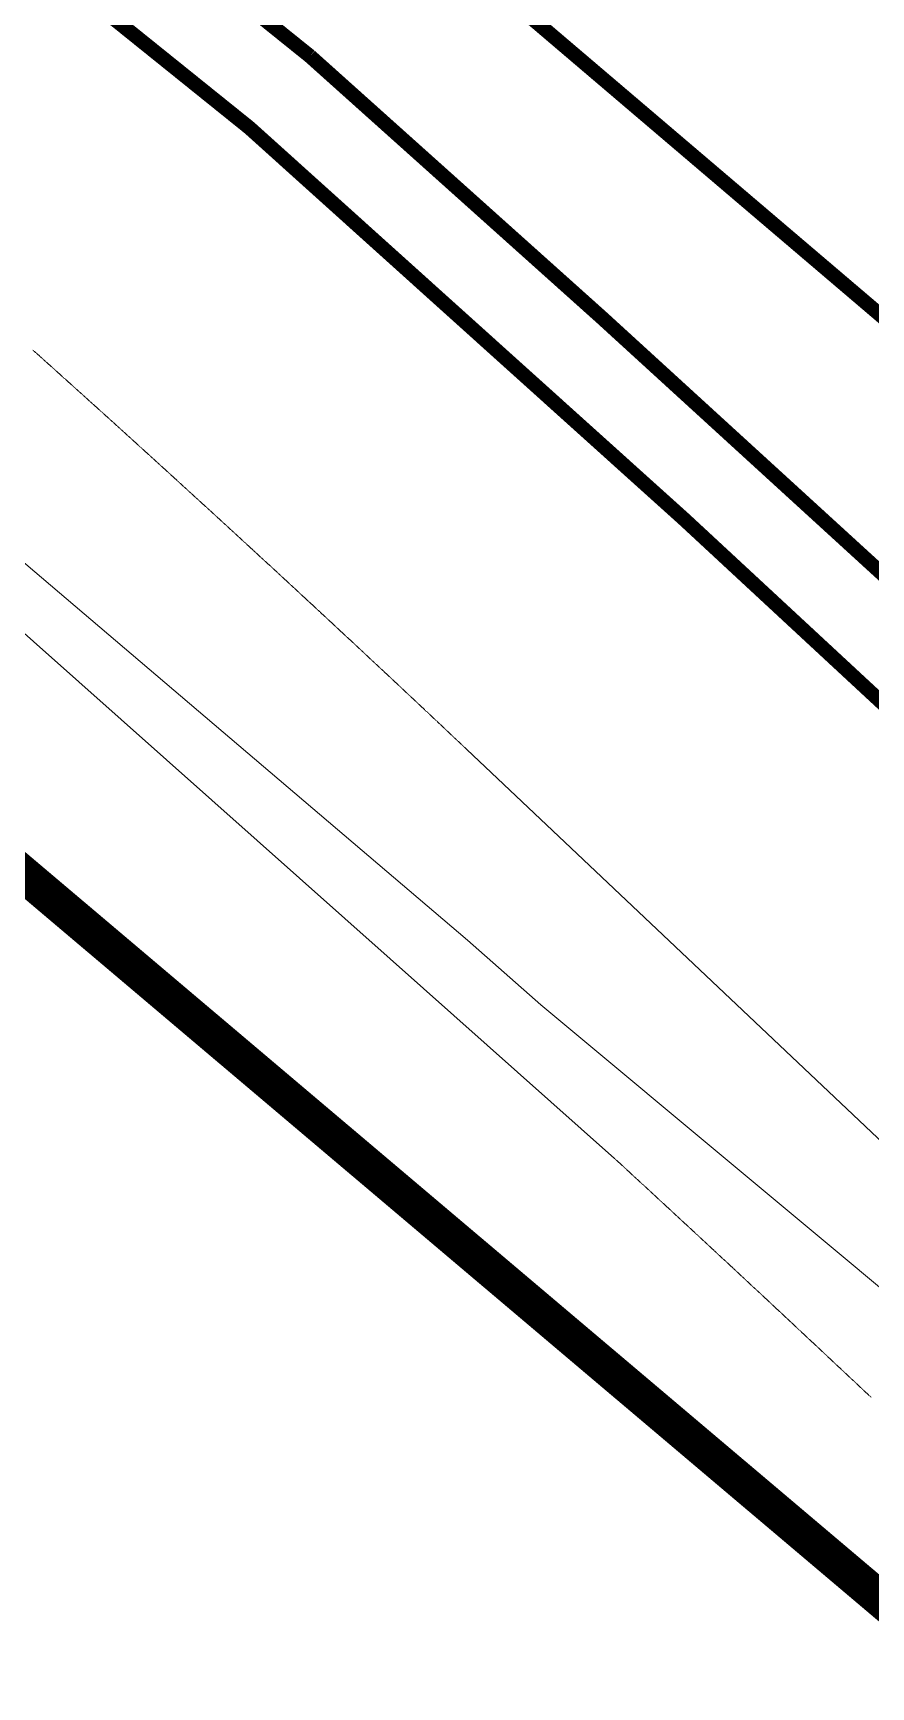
# Model space of a CAD drawing. Extents: x 174934 to 192674, y 648863 to 672607.
# Drawn here: x 182495.8 to 182611.9, y 658917.3 to 659146.6 of the extents above; entities that cross this region are included whole.
import ezdxf

# ---------------------------------------------------------------- set-up
doc = ezdxf.new("R2010")
doc.units = 0
for name, pattern in [('ACAD_ISO03W100', [30, 12, -18]), ('KB', [11, 7, -1.5, 1, -1.5]), ('Over', [13.5, 7, -1.5, 1, -1.5, 1, -1.5]), ('Under', [19.5, 7, -1.5, 7, -1.5, 1, -1.5])]:
    doc.linetypes.add(name, pattern=pattern)
for name, color, linetype, lineweight in [('limerhav', 7, 'ACAD_ISO03W100', 0), ('lishiput', 1, 'KB', 0), ('pbitul', 14, 'Continuous', 0), ('pmisover', 202, 'Over', 0), ('pmisunder', 202, 'Under', 0)]:
    doc.layers.add(name, color=color, linetype=linetype, lineweight=lineweight)

msp = doc.modelspace()

# ---------------------------------------------------------------- linework, layer by layer
at = {"layer": 'limerhav', "color": 7, "linetype": 'ACAD_ISO03W100', "ltscale": 1.5, "const_width": 2.5, "flags": 128}
msp.add_lwpolyline([(183271.82, 658371.38), (183199.41, 658433.06), (183162.14, 658464.44), (183105.55, 658512.19), (183082.02, 658531.94), (183037.53, 658569.77), (182866.83, 658714.94), (182853.56, 658726.13), (182813.48, 658759.94), (182714.45, 658843.56), (182694.61, 658860.69), (182682.09, 658870.9), (182656.36, 658893), (182635.17, 658911), (182620.44, 658923.44), (182582.72, 658955.38), (182545.34, 658987.19), (182519.75, 659008.81), (182518.23, 659009.84), (182461.02, 659058.44), (182442.58, 659074.25), (182410.27, 659101.63), (182390.61, 659118), (182375.91, 659130.25), (182328.89, 659170.31), (182313.98, 659183.13), (182304.72, 659190.88), (182301.05, 659194.31), (182293.5, 659200.44), (182281.09, 659210.94), (182258.05, 659230.66), (182256.88, 659231.54), (182248.69, 659238.56), (182246.97, 659240), (182235.56, 659249.75), (182231, 659253.69), (182209.16, 659272.44), (182196.94, 659283.13), (182185.55, 659292.88), (182174.11, 659302.31), (182163.25, 659312.25), (182140.25, 659331.94), (182117.83, 659351.38), (182095.19, 659370.94), (182072.14, 659390.69), (182049.34, 659410.38), (182034.22, 659423.08), (182026.19, 659430.06), (182003.27, 659449.19), (181980.42, 659468.56), (181963.5, 659483), (181923.98, 659516.38), (181848.23, 659581.06), (181847.59, 659581.38), (181839.03, 659588.75), (181825.3, 659600.05), (181831.11, 659595.44), (181829.84, 659596.63), (181826.77, 659599.25), (181818.67, 659606.06), (181706.66, 659701.13), (181681, 659722.88), (181610.12, 659783.12), (181586.23, 659803.88), (181531.81, 659850.56), (181506.59, 659872.13), (181493.89, 659883), (181475.54, 659898.46), (181455.94, 659915.13), (181417.86, 659947.69), (181398.84, 659963.63), (181379.7, 659980), (181341.72, 660012.38), (181303.7, 660044.75), (181265.53, 660077.25), (181244.69, 660095), (181240.25, 660098.69), (181227.42, 660109.56), (181189.28, 660142.06), (181146.57, 660178.05), (181125.31, 660152.81), (181121.5, 660148.25), (181105.98, 660130.13), (181076.07, 660094.47), (181060.77, 660076), (181050.17, 660063.25), (181036.92, 660047.25), (181024.73, 660032.4), (181010.31, 660015.56), (180997.06, 659999.38), (180987.2, 659987.75), (180984.94, 659985.03), (180976.86, 659973.36), (180952.34, 659989.56), (180904.2, 660013.19), (180874.41, 660025), (180847.47, 660033.94), (180824.58, 660040.31), (180683.66, 660156.63), (180670.58, 660162.31), (180665.72, 660162.69), (180666.86, 660144.75), (180669.13, 660138), (180661.88, 660136.5), (180636.66, 660145.75), (180608.3, 660157.63), (180554.66, 660183.06), (180513.52, 660198.31), (180475.63, 660213.69), (180464.47, 660216.69), (180458.41, 660216.44), (180431.44, 660166.69), (180421.92, 660142.81), (180398.13, 660094.19), (180363.98, 660033.13), (180430.28, 659991), (180489.56, 659954.87), (180519.45, 659932.63), (180549.84, 659908.13), (180578.39, 659883.56), (180575.36, 659869.52), (180788.04, 659715.94), (180873.97, 659640.02), (181255.16, 659280.36), (181137.28, 659267.75), (181375.13, 659045.13), (181494.5, 658926.69), (181529.22, 658890.5), (181617.06, 658794.49), (181668.21, 658842.77), (181668.8, 658843.36), (181683.36, 658831.86), (181693.55, 658824.15), (181719.81, 658801.92), (181734.51, 658787.01), (181754.73, 658764.84), (181775.91, 658744.82), (181773, 658742.35), (181806.03, 658700.34), (181911.23, 658562), (182011.41, 658432.2), (182011.88, 658434.66), (182131.56, 658277.25), (182213.66, 658153.56), (182352.3, 657913.75), (182356.22, 657918.75), (182369.28, 657896.99), (182454.52, 657754.94), (182537.45, 657619.56), (182551.88, 657594.5), (182554.8, 657597.34), (182565.19, 657580.81), (182574.34, 657593.21), (182576.59, 657589.31), (182584.63, 657576.94), (182632.05, 657500), (182639.61, 657487.77), (182671.45, 657437.34), (182674.98, 657459.75), (182681.36, 657474.56), (182694.86, 657492.11), (182849.69, 657693.31), (182895.08, 657759.81), (182974.89, 657889.37), (183271.82, 658371.38)], dxfattribs=at)
at = {"layer": 'lishiput', "color": 164, "linetype": 'KB', "lineweight": 0, "ltscale": 5, "const_width": 5, "flags": 128}
msp.add_lwpolyline([(190795.24, 653194.33), (190798.08, 653216), (190800.97, 653259.44), (190800.73, 653262.13), (190805.67, 653360), (190810.33, 653461.44), (190813.58, 653524.31), (190815.31, 653576.06), (190817.59, 653623.44), (190819.2, 653663.19), (190820.25, 653688.31), (190822.64, 653747.19), (190823.03, 653762.75), (190825.28, 653808.13), (190827.47, 653861.38), (190829.27, 653901), (190831.7, 653946.38), (190831.97, 653957), (190832.16, 653962.38), (190832.88, 653982.19), (190834.03, 654014.75), (190835.69, 654063), (190838.13, 654108.13), (190838.45, 654117.87), (190839.82, 654158.97), (190841.98, 654205.39), (190774.55, 654252.89), (190693.87, 654324.75), (190509.69, 654457.97), (190390.42, 654557.88), (190353.58, 654587.68), (190336.04, 654592.94), (190220, 654684.86), (190160.36, 654723.42), (190098.97, 654749.71), (189965.66, 654816.32), (189825.34, 654875.92), (189701.88, 654926.88), (189561.91, 655002.46), (189559.06, 655003.26), (189557.05, 655003.99), (189555.06, 655004.74), (189553.08, 655005.54), (189551.12, 655006.36), (189549.17, 655007.22), (189547.24, 655008.12), (189545.32, 655009.05), (189543.19, 655010.13), (189540.79, 655011.36), (189538.41, 655012.64), (189536.05, 655013.96), (189533.72, 655015.32), (189531.4, 655016.72), (189529.12, 655018.16), (189526.86, 655019.63), (189524.62, 655021.15), (189522.41, 655022.71), (189520.23, 655024.31), (189518.08, 655025.94), (189515.96, 655027.61), (189513.86, 655029.32), (189509.98, 655032.66), (189487.31, 655057.26), (189412.66, 655146.94), (189339.16, 655217.44), (189236.85, 655339.77), (189140.58, 655463.83), (189127.45, 655467.29), (189008.72, 655599), (188960.05, 655657.44), (188917.63, 655699.19), (188905.55, 655710.81), (188846.69, 655759.38), (188782.89, 655802.38), (188716.28, 655838), (188644.23, 655867.25), (188569.7, 655889.44), (188491.75, 655904.63), (188413.59, 655910.94), (188403.08, 655911.25), (188403.67, 655911.75), (188363.36, 655918.66), (188236.19, 655914.05), (188145.98, 655891.89), (188071.31, 655867.71), (188000.8, 655842.15), (187935.12, 655806.22), (187869.52, 655752.82), (187670.8, 655609.11), (187639.69, 655653.32), (187603.74, 655728.62), (187579.67, 655788.5), (187517.19, 655954.17), (187317.62, 656461.24), (187216.47, 656679), (187211.42, 656692.27), (187199.47, 656723.94), (187189.89, 656749.06), (187184.25, 656764.06), (187179.72, 656775.89), (187172.02, 656796), (187168.56, 656804.83), (187159.39, 656829.69), (187153.86, 656844.31), (187148.88, 656857.52), (187136.01, 656892.19), (187124.59, 656923.47), (187118.14, 656940.44), (187116.36, 656945.2), (187112.11, 656956.75), (187106.62, 656971.15), (187094.66, 657002.92), (187083.48, 657032.84), (187075.65, 657053.69), (187073.31, 657059.38), (187064.44, 657082.94), (187040.83, 657145.61), (187033.64, 657164.69), (187025.1, 657187.85), (187022.14, 657195.89), (187017.58, 657208.25), (187008.94, 657230.75), (187005, 657238.38), (187000.31, 657246.5), (186995.84, 657254.5), (186990.45, 657264), (186985.86, 657271.27), (186984.25, 657273.43), (186983.03, 657275), (186981.78, 657276.55), (186980.51, 657278.08), (186979.2, 657279.59), (186977.88, 657281.07), (186976.52, 657282.54), (186975.15, 657283.97), (186973.74, 657285.38), (186972.32, 657286.77), (186970.87, 657288.13), (186969.39, 657289.47), (186967.89, 657290.78), (186966.37, 657292.07), (186964.83, 657293.33), (186963.27, 657294.56), (186961.68, 657295.76), (186960.07, 657296.93), (186953.31, 657301), (186947.61, 657304.44), (186927.05, 657314.6), (186917.78, 657319.19), (186903.26, 657326.33), (186871.19, 657342.06), (186863.08, 657345.31), (186854.95, 657348.75), (186849.59, 657350.83), (186841.77, 657353.86), (186815.77, 657363.94), (186793.38, 657372.63), (186765.05, 657383.7), (186753.58, 657388.19), (186726.27, 657397.69), (186702.84, 657404.13), (186678.47, 657411.13), (186326.71, 657430.73), (186001.44, 657393.8), (185966.6, 657561.45), (185581.86, 657492.49), (185570.36, 657599.2), (185949.84, 657663.22), (185910.69, 657877.26), (186107.82, 657909.28), (186115.38, 657957.31), (186111.27, 657995.07), (186103.88, 658028.72), (186094.02, 658057.45), (186071.85, 658092.74), (186034.06, 658137.89), (186110.45, 658225.71), (186130.99, 658204.37), (186141.66, 658180.57), (186170.41, 658149.38), (186194.23, 658119.01), (186204.09, 658091.1), (186209.02, 658038.57), (186212.3, 657943.36), (186349.47, 657936.79), (186355.22, 657977.01), (186406.97, 657975.37), (186461.53, 657976.17), (186502.6, 657977.82), (186539.56, 657978.64), (186584.74, 657983.56), (186626.63, 657995.05), (186664.41, 658015.57), (186702.2, 658036.09), (186732.59, 658054.97), (186767.08, 658079.6), (186811.85, 658116.03), (186874.27, 658174.31), (186820.49, 658207.24), (186763.56, 658244.18), (186647.47, 658314.38), (186590.65, 658348.87), (186566.65, 658332.19), (186536.09, 658310.9), (186517.33, 658298), (186474.21, 658268.32), (186424.12, 658234.12), (186423.17, 658233.48), (186389.98, 658210.43), (186264.73, 658236.37), (186268.05, 658250.3), (186268.21, 658250.95), (186322.88, 658479.4), (186326.25, 658493.96), (186339.25, 658550.13), (186360.64, 658642.59), (186382.58, 658735.57), (186382.94, 658737.09), (185899.63, 658856.72), (185899.31, 658855.34), (185883.11, 658785.83), (185847.64, 658629.49), (185844.41, 658617.84), (185842.54, 658614.51), (185840.14, 658604.62), (185838.48, 658596.78), (185823.62, 658596.6), (185799.25, 658593.6), (185792.17, 658591.24), (185772.8, 658584.06), (185761.81, 658579.24), (185754.16, 658574.43), (185748.62, 658571.15), (185729.5, 658550), (185726.7, 658546.87), (185715.34, 658536.71), (185712.5, 658534.86), (185712.33, 658534.79), (185709.41, 658533.73), (185705.18, 658533.38), (185700.67, 658533.38), (185697.51, 658534.15), (185694.06, 658535.63), (185691.18, 658537.41), (185686.87, 658540.33), (185674.95, 658551.21), (185623.1, 658615.33), (185619.18, 658620.77), (185618.63, 658621.49), (185616.41, 658624.38), (185602.83, 658642.03), (185599.73, 658646.83), (185596.84, 658651.3), (185593.08, 658658.24), (185592.59, 658659.15), (185592.09, 658660.26), (185588.66, 658667.98), (185585.76, 658674.02), (185584.63, 658676.37), (185583.75, 658678.77), (185580.7, 658687.05), (185577.32, 658697.95), (185576.37, 658703.27), (185576.02, 658705.23), (185574.38, 658715.3), (185574.13, 658719.95), (185574.03, 658722.19), (185573.99, 658723.34), (185574.08, 658725.43), (185574.16, 658727.38), (185574.56, 658731.17), (185575.49, 658736.02), (185576.19, 658738.92), (185576.31, 658739.42), (185577.45, 658743.13), (185579.24, 658747.63), (185580.92, 658751.17), (185581.95, 658753.22), (185582.7, 658754.71), (185584.7, 658758.21), (185586.88, 658761.78), (185588.95, 658764.6), (185594.53, 658770.89), (185595.28, 658771.74), (185595.95, 658772.57), (185596.45, 658773.21), (185596.92, 658773.85), (185597.32, 658774.46), (185597.88, 658775.35), (185598.56, 658776.75), (185598.74, 658777.25), (185598.99, 658778.28), (185599.17, 658779.46), (185599.17, 658780.39), (185598.92, 658789.35), (185598.53, 658792.61), (185598.14, 658794.09), (185597.71, 658795.78), (185597.22, 658797.55), (185596.76, 658799.2), (185593.11, 658807.18), (185592.46, 658808.6), (185591.13, 658811.22), (185589.1, 658814.11), (185587.38, 658816.5), (185586.92, 658817.11), (185585.49, 658819.04), (185584.42, 658820.24), (185583.77, 658820.97), (185582.57, 658822.41), (185581.74, 658823.4), (185579.63, 658825.47), (185577.34, 658827.5), (185574.95, 658829.36), (185572.41, 658831.08), (185569.7, 658832.65), (185567.08, 658833.85), (185550.56, 658841.31), (185535.8, 658847.03), (185523.79, 658851.06), (185508.23, 658854.1), (185480.68, 658859.91), (185471.99, 658861.41), (185457.79, 658863.65), (185443.25, 658866.92), (185435.6, 658869.04), (185425.76, 658872.03), (185425.76, 658872.03), (185402.19, 658878.75), (185376.73, 658888.13), (185372.8, 658889.06), (185367.91, 658889.44), (185362.47, 658889.06), (185355.98, 658886.81), (185350.14, 658882.5), (185344.25, 658877.56), (185337.84, 658871.75), (185334.05, 658867), (185332.45, 658864.94), (185330.72, 658860.31), (185326.78, 658853.06), (185324.14, 658845.13), (185322.94, 658841.44), (185322.02, 658833.81), (185321.39, 658824.88), (185321.92, 658797.88), (185322.22, 658786.94), (185320.86, 658772.88), (185320.41, 658768.88), (185319.69, 658766.25), (185317.77, 658762.38), (185315.11, 658759.13), (185312.75, 658757.88), (185306.08, 658755.13), (185289.73, 658751.19), (185281.3, 658749.5), (185275.05, 658749.31), (185268.58, 658749.63), (185259.19, 658751.06), (185253.22, 658752.31), (185244.2, 658755.38), (185238.17, 658758.25), (185231.66, 658761.63), (185221.64, 658766.81), (185198.45, 658779.56), (185187.22, 658786.44), (185178.03, 658791.5), (185167.69, 658797.63), (185158.02, 658802.44), (185145.27, 658805.81), (185134.83, 658807.75), (185124.78, 658808), (185112.56, 658807.13), (185103.35, 658805.04), (185079.13, 658793.36), (185065.97, 658782.13), (185060.14, 658776.06), (185052.47, 658767.81), (185046.41, 658760.94), (185038.44, 658750.69), (185030.67, 658740.75), (185026.17, 658739.13), (185019.66, 658739.56), (185006.36, 658743), (184996.42, 658747.75), (184988.3, 658753), (184980.91, 658760.5), (184973, 658771.63), (184965.3, 658784.63), (184961.47, 658793), (184955.3, 658807.25), (184950.73, 658823.44), (184946.36, 658842.69), (184943.98, 658860.06), (184942.63, 658871.88), (184943.17, 658882.38), (184944.92, 658892.81), (184945.19, 658897.13), (184944.55, 658900.81), (184937.17, 658914.25), (184929.33, 658928.38), (184925.73, 658933.25), (184918.5, 658942.25), (184914.11, 658946.75), (184905.31, 658955.63), (184894.8, 658965), (184884.08, 658973.88), (184877.06, 658978.44), (184864.56, 658984.13), (184852.8, 658989.13), (184846.39, 658990.75), (184834.83, 658992.19), (184816.67, 658994.19), (184802.42, 658996), (184790.8, 658997.63), (184779.58, 659001.44), (184773.61, 659006.19), (184767.25, 659012.56), (184763.09, 659019.06), (184757, 659030.5), (184753.06, 659040.19), (184747.14, 659059.72), (184745.56, 659069.03), (184746.12, 659101.17), (184745.62, 659119.64), (184744.54, 659148.84), (184741.58, 659157.36), (184740.65, 659166.2), (184742.07, 659175.31), (184747.51, 659188.89), (184750.05, 659203.81), (184750.9, 659211.11), (184750.9, 659215.86), (184750.56, 659219.08), (184748.69, 659222.13), (184745.49, 659225.4), (184733.76, 659232.37), (184712.91, 659243.88), (184688.84, 659252.03), (184666.11, 659257.19), (184655.65, 659258.38), (184645.9, 659259.56), (184632.58, 659258.38), (184616.89, 659256), (184601.67, 659252.67), (184586.35, 659244.07), (184568.06, 659239.55), (184552.76, 659236.9), (184541.65, 659235.39), (184530, 659239.16), (184513.4, 659251.65), (184493.24, 659274.22), (184479.83, 659289.29), (184468.71, 659298.42), (184458.74, 659308.67), (184447.36, 659318.02), (184437.56, 659325.47), (184427.54, 659333.41), (184418.46, 659339.58), (184410.75, 659343.78), (184400.89, 659348.26), (184391.96, 659351.7), (184380.12, 659354.38), (184368.49, 659354.55), (184354.96, 659353.15), (184341.06, 659349.35), (184323.93, 659342.96), (184296.18, 659332.85), (184278.9, 659333.55), (184264.67, 659333.8), (184246.76, 659333.49), (184227.82, 659331.69), (184207.29, 659328.8), (184187.16, 659327.21), (184174.49, 659329.42), (184162.32, 659333.95), (184149.7, 659339.88), (184138.11, 659345.92), (184129.92, 659353.7), (184122.76, 659366.34), (184116.56, 659377.54), (184112.02, 659386.6), (184105.01, 659395.79), (184099.28, 659401.81), (184093.1, 659407.99), (184087.82, 659411.6), (184081.34, 659416.27), (184072.55, 659419.7), (184063.99, 659421.84), (184055.66, 659422.43), (184046.09, 659421.86), (184037.24, 659420.56), (184028.51, 659416.9), (184019.77, 659412.3), (184010.84, 659403.21), (183998.15, 659387.43), (183993.43, 659381.57), (183989.65, 659376.08), (183983.96, 659365.34), (183980.34, 659356.35), (183977.02, 659347.37), (183972.45, 659337.28), (183966.56, 659326.47), (183964.66, 659323.38), (183961.71, 659318.6), (183955.23, 659313.08), (183950.66, 659308.76), (183945.86, 659305.16), (183936.97, 659302.28), (183924.95, 659299.64), (183912.46, 659302.76), (183897.81, 659308.76), (183880.99, 659317.88), (183865.03, 659328), (183843.7, 659296), (183831.33, 659275.53), (183823.78, 659264.06), (183816.23, 659251.44), (183812.09, 659244.53), (183809.34, 659240.04), (183777.48, 659188.42), (183771.89, 659179.42), (183754.18, 659150.96), (183750.85, 659145.36), (183742.85, 659131.79), (183709.5, 659077.28), (183696.22, 659055.47), (183665.71, 659005.13), (183664.79, 659003.65), (183662.28, 658999.6), (183653.66, 658985.73), (183642.76, 658968.61), (183637.5, 658960.36), (183614.99, 658925.09), (183611.72, 658919.94), (183606.36, 658911.49), (183571.86, 658857.12), (183539.92, 658806.75), (183530.93, 658792.58), (183527.48, 658787.14), (183517.98, 658772.19), (183517.78, 658771.86), (183513.15, 658764.56), (183502.48, 658747.73), (183497.97, 658740.64), (183497.89, 658740.5), (183476.18, 658706.26), (183444.18, 658655.82), (183440.36, 658649.8), (183419.89, 658617.55), (183283.65, 658418.1), (183259.08, 658385.53), (183243.85, 658395.21), (183082.02, 658531.94), (182866.83, 658714.94), (182375.91, 659130.25), (182174.11, 659302.31), (182049.34, 659410.38), (181613.72, 659780.06), (181493.89, 659883), (181146.58, 660178.06), (180975.89, 659974), (180952.34, 659989.56), (180904.2, 660013.19), (180874.41, 660025), (180847.47, 660033.94), (180824.58, 660040.31), (180683.66, 660156.63), (180670.58, 660162.31), (180665.72, 660162.69), (180666.86, 660144.75), (180669.13, 660138), (180661.88, 660136.5), (180636.66, 660145.75), (180608.3, 660157.63), (180554.66, 660183.06), (180513.52, 660198.31), (180475.63, 660213.69), (180464.47, 660216.69), (180458.41, 660216.44), (180431.44, 660166.69), (180421.92, 660142.81), (180398.13, 660094.19), (180363.98, 660033.13), (180430.28, 659991), (180482.06, 659959.44), (180495.09, 659950.75), (180519.45, 659932.63), (180549.84, 659908.13), (180578.39, 659883.56), (180575.36, 659869.52)], dxfattribs=at)
at = {"layer": 'pbitul', "flags": 128}
for points in [[(182402.66, 659150.75), (182426.53, 659130.81), (182462.17, 659100.56), (182478.86, 659086.44), (182556.02, 659020.81), (182566.19, 659011.88), (182625.08, 658962.75), (182703.24, 658896.3), (182701.88, 658894.66), (182735.36, 658866.94), (182814.45, 658800.31), (182953.27, 658682.73)], [(182377, 659133), (182392.11, 659119.84), (182409.06, 659105.75), (182427.16, 659090.05), (182432.47, 659085.43), (182456.74, 659062.23), (182519.75, 659008.81), (182597.91, 658942.44), (182635.17, 658911), (182656.36, 658893), (182682.09, 658870.9), (182694.61, 658860.69), (182714.45, 658843.56), (182763.97, 658801.75), (182833.52, 658743.03)], [(182775.21, 658839.85), (182555.93, 659047.25), (182555.85, 659047.32), (182555.78, 659047.39), (182555.71, 659047.46), (182555.64, 659047.53), (182555.56, 659047.6), (182555.49, 659047.67), (182555.42, 659047.73), (182555.35, 659047.8), (182555.27, 659047.87), (182555.2, 659047.94), (182555.13, 659048.01), (182555.05, 659048.08), (182554.98, 659048.15), (182554.91, 659048.22), (182554.84, 659048.28), (182554.76, 659048.35), (182554.69, 659048.42), (182554.62, 659048.49), (182554.55, 659048.56), (182554.47, 659048.63), (182554.4, 659048.7), (182554.33, 659048.76), (182554.26, 659048.83), (182554.18, 659048.9), (182554.11, 659048.97), (182554.04, 659049.04), (182553.96, 659049.11), (182553.89, 659049.18), (182553.82, 659049.25), (182553.75, 659049.31), (182553.67, 659049.38), (182553.6, 659049.45), (182553.53, 659049.52), (182553.45, 659049.59), (182553.38, 659049.66), (182553.31, 659049.73), (182553.24, 659049.79), (182553.16, 659049.86), (182553.09, 659049.93), (182553.02, 659050), (182552.95, 659050.07), (182552.87, 659050.14), (182552.8, 659050.21), (182552.73, 659050.27), (182552.65, 659050.34), (182552.58, 659050.41), (182552.51, 659050.48), (182552.44, 659050.55), (182552.36, 659050.62), (182552.29, 659050.69), (182552.22, 659050.75), (182552.15, 659050.82), (182552.07, 659050.89), (182552, 659050.96), (182551.93, 659051.03), (182551.85, 659051.1), (182551.78, 659051.17), (182551.71, 659051.23), (182551.64, 659051.3), (182551.56, 659051.37), (182551.49, 659051.44), (182551.42, 659051.51), (182551.34, 659051.58), (182551.27, 659051.65), (182551.2, 659051.71), (182551.13, 659051.78), (182551.05, 659051.85), (182550.98, 659051.92), (182550.91, 659051.99), (182550.83, 659052.06), (182550.76, 659052.13), (182550.69, 659052.19), (182550.62, 659052.26), (182550.54, 659052.33), (182550.47, 659052.4), (182550.4, 659052.47), (182550.32, 659052.54), (182550.25, 659052.6), (182550.18, 659052.67), (182550.11, 659052.74), (182550.03, 659052.81), (182549.96, 659052.88), (182549.89, 659052.95), (182549.81, 659053.02), (182549.74, 659053.08), (182549.67, 659053.15), (182549.6, 659053.22), (182549.52, 659053.29), (182549.45, 659053.36), (182549.38, 659053.43), (182549.3, 659053.5), (182549.23, 659053.56), (182549.16, 659053.63), (182549.09, 659053.7), (182549.01, 659053.77), (182548.94, 659053.84), (182548.87, 659053.91), (182548.79, 659053.97), (182548.72, 659054.04), (182548.65, 659054.11), (182548.58, 659054.18), (182548.5, 659054.25), (182548.43, 659054.32), (182548.36, 659054.39), (182548.28, 659054.45), (182548.21, 659054.52), (182548.14, 659054.59), (182548.07, 659054.66), (182547.99, 659054.73), (182547.92, 659054.8), (182547.85, 659054.86), (182547.77, 659054.93), (182547.7, 659055), (182547.63, 659055.07), (182547.55, 659055.14), (182547.48, 659055.21), (182547.41, 659055.27), (182547.34, 659055.34), (182547.26, 659055.41), (182547.19, 659055.48), (182547.12, 659055.55), (182547.04, 659055.62), (182546.97, 659055.69), (182546.9, 659055.75), (182546.83, 659055.82), (182546.75, 659055.89), (182546.68, 659055.96), (182546.61, 659056.03), (182546.53, 659056.1), (182546.46, 659056.16), (182546.39, 659056.23), (182546.31, 659056.3), (182546.24, 659056.37), (182546.17, 659056.44), (182546.1, 659056.51), (182546.02, 659056.57), (182545.95, 659056.64), (182545.88, 659056.71), (182545.8, 659056.78), (182545.73, 659056.85), (182545.66, 659056.92), (182545.58, 659056.98), (182545.51, 659057.05), (182545.44, 659057.12), (182545.37, 659057.19), (182545.29, 659057.26), (182545.22, 659057.33), (182545.15, 659057.39), (182545.07, 659057.46), (182545, 659057.53), (182544.93, 659057.6), (182544.85, 659057.67), (182544.78, 659057.74), (182544.71, 659057.8), (182544.64, 659057.87), (182544.56, 659057.94), (182544.49, 659058.01), (182544.42, 659058.08), (182544.34, 659058.15), (182544.27, 659058.21), (182544.2, 659058.28), (182544.12, 659058.35), (182544.05, 659058.42), (182543.98, 659058.49), (182543.91, 659058.56), (182543.83, 659058.62), (182543.76, 659058.69), (182543.69, 659058.76), (182543.61, 659058.83), (182543.54, 659058.9), (182543.47, 659058.97), (182543.39, 659059.03), (182543.32, 659059.1), (182543.25, 659059.17), (182543.17, 659059.24), (182543.1, 659059.31), (182543.03, 659059.38), (182542.96, 659059.44), (182542.88, 659059.51), (182542.81, 659059.58), (182542.74, 659059.65), (182542.66, 659059.72), (182542.59, 659059.78), (182542.52, 659059.85), (182542.44, 659059.92), (182542.37, 659059.99), (182542.3, 659060.06), (182542.22, 659060.13), (182542.15, 659060.19), (182542.08, 659060.26), (182542.01, 659060.33), (182541.93, 659060.4), (182541.86, 659060.47), (182541.79, 659060.54), (182541.71, 659060.6), (182541.64, 659060.67), (182541.57, 659060.74), (182541.49, 659060.81), (182541.42, 659060.88), (182541.35, 659060.94), (182541.27, 659061.01), (182541.2, 659061.08), (182541.13, 659061.15), (182541.06, 659061.22), (182540.98, 659061.29), (182540.91, 659061.35), (182540.84, 659061.42), (182540.76, 659061.49), (182540.69, 659061.56), (182540.62, 659061.63), (182540.54, 659061.7), (182540.47, 659061.76), (182540.4, 659061.83), (182540.32, 659061.9), (182540.25, 659061.97), (182540.18, 659062.04), (182540.1, 659062.1), (182540.03, 659062.17), (182539.96, 659062.24), (182539.88, 659062.31), (182539.81, 659062.38), (182539.74, 659062.45), (182539.67, 659062.51), (182539.59, 659062.58), (182539.52, 659062.65), (182539.45, 659062.72), (182539.37, 659062.79), (182539.3, 659062.85), (182539.23, 659062.92), (182539.15, 659062.99), (182539.08, 659063.06), (182539.01, 659063.13), (182538.93, 659063.19), (182538.86, 659063.26), (182538.79, 659063.33), (182538.71, 659063.4), (182538.64, 659063.47), (182538.57, 659063.54), (182538.49, 659063.6), (182538.42, 659063.67), (182538.35, 659063.74), (182538.27, 659063.81), (182538.2, 659063.88), (182538.13, 659063.94), (182538.06, 659064.01), (182537.98, 659064.08), (182537.91, 659064.15), (182537.84, 659064.22), (182537.76, 659064.28), (182537.69, 659064.35), (182537.62, 659064.42), (182537.54, 659064.49), (182537.47, 659064.56), (182537.4, 659064.63), (182537.32, 659064.69), (182537.25, 659064.76), (182537.18, 659064.83), (182537.1, 659064.9), (182537.03, 659064.97), (182536.96, 659065.03), (182536.88, 659065.1), (182536.81, 659065.17), (182536.74, 659065.24), (182536.66, 659065.31), (182536.59, 659065.37), (182536.52, 659065.44), (182536.44, 659065.51), (182536.37, 659065.58), (182536.3, 659065.65), (182536.22, 659065.71), (182536.15, 659065.78), (182536.08, 659065.85), (182536, 659065.92), (182535.93, 659065.99), (182535.86, 659066.05), (182535.78, 659066.12), (182535.71, 659066.19), (182535.64, 659066.26), (182535.56, 659066.33), (182535.49, 659066.39), (182535.42, 659066.46), (182535.34, 659066.53), (182535.27, 659066.6), (182535.2, 659066.67), (182535.12, 659066.73), (182535.05, 659066.8), (182534.98, 659066.87), (182534.9, 659066.94), (182534.83, 659067.01), (182534.76, 659067.07), (182534.68, 659067.14), (182534.61, 659067.21), (182534.54, 659067.28), (182534.46, 659067.35), (182534.39, 659067.41), (182534.32, 659067.48), (182534.24, 659067.55), (182534.17, 659067.62), (182534.1, 659067.69), (182534.02, 659067.75), (182533.95, 659067.82), (182533.88, 659067.89), (182533.8, 659067.96), (182533.73, 659068.03), (182533.66, 659068.09), (182533.58, 659068.16), (182533.51, 659068.23), (182533.44, 659068.3), (182533.36, 659068.37), (182533.29, 659068.43), (182533.22, 659068.5), (182533.14, 659068.57), (182533.07, 659068.64), (182533, 659068.71), (182532.92, 659068.77), (182532.85, 659068.84), (182532.78, 659068.91), (182532.7, 659068.98), (182532.63, 659069.05), (182532.56, 659069.11), (182532.48, 659069.18), (182532.41, 659069.25), (182532.34, 659069.32), (182532.26, 659069.39), (182532.19, 659069.45), (182532.12, 659069.52), (182532.04, 659069.59), (182531.97, 659069.66), (182531.9, 659069.73), (182531.82, 659069.79), (182531.75, 659069.86), (182531.68, 659069.93), (182531.6, 659070), (182531.53, 659070.06), (182531.46, 659070.13), (182531.38, 659070.2), (182531.31, 659070.27), (182531.24, 659070.34), (182531.16, 659070.4), (182531.09, 659070.47), (182531.02, 659070.54), (182530.94, 659070.61), (182530.87, 659070.68), (182530.8, 659070.74), (182530.72, 659070.81), (182530.65, 659070.88), (182530.58, 659070.95), (182530.5, 659071.02), (182530.43, 659071.08), (182530.36, 659071.15), (182530.28, 659071.22), (182530.21, 659071.29), (182530.13, 659071.35), (182530.06, 659071.42), (182529.99, 659071.49), (182529.91, 659071.56), (182529.84, 659071.63), (182529.77, 659071.69), (182529.69, 659071.76), (182529.62, 659071.83), (182529.55, 659071.9), (182529.47, 659071.97), (182529.4, 659072.03), (182529.33, 659072.1), (182529.25, 659072.17), (182529.18, 659072.24), (182529.11, 659072.3), (182529.03, 659072.37), (182528.96, 659072.44), (182528.89, 659072.51), (182528.81, 659072.58), (182528.74, 659072.64), (182528.67, 659072.71), (182528.59, 659072.78), (182528.52, 659072.85), (182528.44, 659072.91), (182528.37, 659072.98), (182528.3, 659073.05), (182528.22, 659073.12), (182528.15, 659073.19), (182528.08, 659073.25), (182528, 659073.32), (182527.93, 659073.39), (182527.86, 659073.46), (182527.78, 659073.52), (182527.71, 659073.59), (182527.64, 659073.66), (182527.56, 659073.73), (182527.49, 659073.8), (182527.42, 659073.86), (182527.34, 659073.93), (182527.27, 659074), (182527.19, 659074.07), (182527.12, 659074.13), (182527.05, 659074.2), (182526.97, 659074.27), (182526.9, 659074.34), (182526.83, 659074.41), (182526.75, 659074.47), (182526.68, 659074.54), (182526.61, 659074.61), (182526.53, 659074.68), (182526.46, 659074.74), (182526.39, 659074.81), (182526.31, 659074.88), (182526.24, 659074.95), (182526.16, 659075.02), (182526.09, 659075.08), (182526.02, 659075.15), (182525.94, 659075.22), (182525.87, 659075.29), (182525.8, 659075.35), (182525.72, 659075.42), (182525.65, 659075.49), (182525.58, 659075.56), (182525.5, 659075.62), (182525.43, 659075.69), (182525.36, 659075.76), (182525.28, 659075.83), (182525.21, 659075.9), (182525.13, 659075.96), (182525.06, 659076.03), (182524.99, 659076.1), (182524.91, 659076.17), (182524.84, 659076.23), (182524.77, 659076.3), (182524.69, 659076.37), (182524.62, 659076.44), (182524.55, 659076.5), (182524.47, 659076.57), (182524.4, 659076.64), (182524.32, 659076.71), (182524.25, 659076.78), (182524.18, 659076.84), (182524.1, 659076.91), (182524.03, 659076.98), (182523.96, 659077.05), (182523.88, 659077.11), (182523.81, 659077.18), (182523.74, 659077.25), (182523.66, 659077.32), (182523.59, 659077.38), (182523.51, 659077.45), (182523.44, 659077.52), (182523.37, 659077.59), (182523.29, 659077.65), (182523.22, 659077.72), (182523.15, 659077.79), (182523.07, 659077.86), (182523, 659077.93), (182522.93, 659077.99), (182522.85, 659078.06), (182522.78, 659078.13), (182522.7, 659078.2), (182522.63, 659078.26), (182522.56, 659078.33), (182522.48, 659078.4), (182522.41, 659078.47), (182522.34, 659078.53), (182522.26, 659078.6), (182522.19, 659078.67), (182522.12, 659078.74), (182522.04, 659078.8), (182521.97, 659078.87), (182521.89, 659078.94), (182521.82, 659079.01), (182521.75, 659079.07), (182521.67, 659079.14), (182521.6, 659079.21), (182521.53, 659079.28), (182521.45, 659079.34), (182521.38, 659079.41), (182521.3, 659079.48), (182521.23, 659079.55), (182521.16, 659079.62), (182521.08, 659079.68), (182521.01, 659079.75), (182520.94, 659079.82), (182520.86, 659079.89), (182520.79, 659079.95), (182520.71, 659080.02), (182520.64, 659080.09), (182520.57, 659080.16), (182520.49, 659080.22), (182520.42, 659080.29), (182520.35, 659080.36), (182520.27, 659080.43), (182520.2, 659080.49), (182520.12, 659080.56), (182520.05, 659080.63), (182519.98, 659080.7), (182519.9, 659080.76), (182519.83, 659080.83), (182519.76, 659080.9), (182519.68, 659080.97), (182519.61, 659081.03), (182519.53, 659081.1), (182519.46, 659081.17), (182519.39, 659081.24), (182519.31, 659081.3), (182519.24, 659081.37), (182519.17, 659081.44), (182519.09, 659081.51), (182519.02, 659081.57), (182518.94, 659081.64), (182518.87, 659081.71), (182518.8, 659081.78), (182518.72, 659081.84), (182518.65, 659081.91), (182518.58, 659081.98), (182518.5, 659082.05), (182518.43, 659082.11), (182518.35, 659082.18), (182518.28, 659082.25), (182518.21, 659082.32), (182518.13, 659082.38), (182518.06, 659082.45), (182517.98, 659082.52), (182517.91, 659082.59), (182517.84, 659082.65), (182517.76, 659082.72), (182517.69, 659082.79), (182517.62, 659082.86), (182517.54, 659082.92), (182517.47, 659082.99), (182517.39, 659083.06), (182517.32, 659083.13), (182517.25, 659083.19), (182517.17, 659083.26), (182517.1, 659083.33), (182517.03, 659083.4), (182516.95, 659083.46), (182516.88, 659083.53), (182516.8, 659083.6), (182516.73, 659083.66), (182516.66, 659083.73), (182516.58, 659083.8), (182516.51, 659083.87), (182516.43, 659083.93), (182516.36, 659084), (182516.29, 659084.07), (182516.21, 659084.14), (182516.14, 659084.2), (182516.07, 659084.27), (182515.99, 659084.34), (182515.92, 659084.41), (182515.84, 659084.47), (182515.77, 659084.54), (182515.7, 659084.61), (182515.62, 659084.68), (182515.55, 659084.74), (182515.47, 659084.81), (182515.4, 659084.88), (182515.33, 659084.95), (182515.25, 659085.01), (182515.18, 659085.08), (182515.1, 659085.15), (182515.03, 659085.22), (182514.96, 659085.28), (182514.88, 659085.35), (182514.81, 659085.42), (182514.73, 659085.48), (182514.66, 659085.55), (182514.59, 659085.62), (182514.51, 659085.69), (182514.44, 659085.75), (182514.37, 659085.82), (182514.29, 659085.89), (182514.22, 659085.96), (182514.14, 659086.02), (182514.07, 659086.09), (182514, 659086.16), (182513.92, 659086.23), (182513.85, 659086.29), (182513.77, 659086.36), (182513.7, 659086.43), (182513.63, 659086.49), (182513.55, 659086.56), (182513.48, 659086.63), (182513.4, 659086.7), (182513.33, 659086.76), (182513.26, 659086.83), (182513.18, 659086.9), (182513.11, 659086.97), (182513.03, 659087.03), (182512.96, 659087.1), (182512.89, 659087.17), (182512.81, 659087.23), (182512.74, 659087.3), (182512.66, 659087.37), (182512.59, 659087.44), (182512.52, 659087.5), (182512.44, 659087.57), (182512.37, 659087.64), (182512.29, 659087.71), (182512.22, 659087.77), (182512.15, 659087.84), (182512.07, 659087.91), (182512, 659087.98), (182511.92, 659088.04), (182511.85, 659088.11), (182511.78, 659088.18), (182511.7, 659088.24), (182511.63, 659088.31), (182511.55, 659088.38), (182511.48, 659088.45), (182511.41, 659088.51), (182511.33, 659088.58), (182511.26, 659088.65), (182511.18, 659088.71), (182511.11, 659088.78), (182511.04, 659088.85), (182510.96, 659088.92), (182510.89, 659088.98), (182510.81, 659089.05), (182510.74, 659089.12), (182510.67, 659089.19), (182510.59, 659089.25), (182510.52, 659089.32), (182510.44, 659089.39), (182510.37, 659089.45), (182510.3, 659089.52), (182510.22, 659089.59), (182510.15, 659089.66), (182510.07, 659089.72), (182510, 659089.79), (182509.93, 659089.86), (182509.85, 659089.92), (182509.78, 659089.99), (182509.7, 659090.06), (182509.63, 659090.13), (182509.56, 659090.19), (182509.48, 659090.26), (182509.41, 659090.33), (182509.33, 659090.4), (182509.26, 659090.46), (182509.19, 659090.53), (182509.11, 659090.6), (182509.04, 659090.66), (182508.96, 659090.73), (182508.89, 659090.8), (182508.82, 659090.87), (182508.74, 659090.93), (182508.67, 659091), (182508.59, 659091.07), (182508.52, 659091.13), (182508.44, 659091.2), (182508.37, 659091.27), (182508.3, 659091.34), (182508.22, 659091.4), (182508.15, 659091.47), (182508.07, 659091.54), (182508, 659091.6), (182507.93, 659091.67), (182507.85, 659091.74), (182507.78, 659091.81), (182507.7, 659091.87), (182507.63, 659091.94), (182507.56, 659092.01), (182507.48, 659092.07), (182507.41, 659092.14), (182507.33, 659092.21), (182507.26, 659092.28), (182507.18, 659092.34), (182507.11, 659092.41), (182507.04, 659092.48), (182506.96, 659092.54), (182506.89, 659092.61), (182506.81, 659092.68), (182506.74, 659092.75), (182506.67, 659092.81), (182506.59, 659092.88), (182506.52, 659092.95), (182506.44, 659093.01), (182506.37, 659093.08), (182506.3, 659093.15), (182506.22, 659093.21), (182506.15, 659093.28), (182506.07, 659093.35), (182506, 659093.42), (182505.92, 659093.48), (182505.85, 659093.55), (182505.78, 659093.62), (182505.7, 659093.68), (182505.63, 659093.75), (182505.55, 659093.82), (182505.48, 659093.89), (182505.41, 659093.95), (182505.33, 659094.02), (182505.26, 659094.09), (182505.18, 659094.15), (182505.11, 659094.22), (182505.03, 659094.29), (182504.96, 659094.36), (182504.89, 659094.42), (182504.81, 659094.49), (182504.74, 659094.56), (182504.66, 659094.62), (182504.59, 659094.69), (182504.51, 659094.76), (182504.44, 659094.82), (182504.37, 659094.89), (182504.29, 659094.96), (182504.22, 659095.03), (182504.14, 659095.09), (182504.07, 659095.16), (182504, 659095.23), (182503.92, 659095.29), (182503.85, 659095.36), (182503.77, 659095.43), (182503.7, 659095.49), (182503.62, 659095.56), (182503.55, 659095.63), (182503.48, 659095.7), (182503.4, 659095.76), (182503.33, 659095.83), (182503.25, 659095.9), (182503.18, 659095.96), (182503.1, 659096.03), (182503.03, 659096.1), (182502.96, 659096.16), (182502.88, 659096.23), (182502.81, 659096.3), (182502.73, 659096.37), (182502.66, 659096.43), (182502.58, 659096.5), (182502.51, 659096.57), (182502.44, 659096.63), (182502.36, 659096.7), (182502.29, 659096.77), (182502.21, 659096.83), (182502.14, 659096.9), (182502.06, 659096.97), (182501.99, 659097.03), (182501.92, 659097.1), (182501.84, 659097.17), (182501.77, 659097.24), (182501.69, 659097.3), (182501.62, 659097.37), (182501.54, 659097.44), (182501.47, 659097.5), (182501.4, 659097.57), (182501.32, 659097.64), (182501.25, 659097.7), (182501.17, 659097.77), (182501.1, 659097.84), (182501.02, 659097.9), (182500.95, 659097.97), (182500.88, 659098.04), (182500.8, 659098.11), (182500.73, 659098.17), (182500.65, 659098.24), (182500.58, 659098.31), (182500.5, 659098.37), (182500.43, 659098.44), (182500.36, 659098.51), (182500.28, 659098.57), (182500.21, 659098.64), (182500.13, 659098.71), (182500.06, 659098.77), (182499.98, 659098.84), (182499.91, 659098.91), (182499.84, 659098.98), (182499.76, 659099.04), (182499.69, 659099.11), (182499.61, 659099.18), (182499.54, 659099.24), (182499.46, 659099.31), (182499.39, 659099.38), (182499.31, 659099.44), (182499.24, 659099.51), (182499.17, 659099.58), (182499.09, 659099.64), (182499.02, 659099.71), (182498.94, 659099.78), (182498.87, 659099.84), (182498.79, 659099.91), (182498.72, 659099.98), (182498.65, 659100.05), (182498.57, 659100.11), (182498.5, 659100.18), (182498.42, 659100.25), (182498.35, 659100.31), (182498.27, 659100.38), (182498.2, 659100.45), (182498.12, 659100.51), (182498.05, 659100.58), (182497.98, 659100.65), (182497.9, 659100.71), (182497.83, 659100.78), (182497.75, 659100.85), (182497.68, 659100.91), (182497.6, 659100.98), (182497.53, 659101.05), (182497.45, 659101.11), (182497.38, 659101.18), (182497.31, 659101.25), (182497.23, 659101.31), (182497.16, 659101.38), (182497.08, 659101.45), (182497.01, 659101.51), (182496.93, 659101.58), (182496.86, 659101.65), (182496.79, 659101.72), (182496.71, 659101.78), (182496.64, 659101.85), (182496.56, 659101.92), (182496.49, 659101.98), (182496.41, 659102.05), (182496.34, 659102.12), (182496.26, 659102.18), (182496.19, 659102.25), (182496.12, 659102.32), (182496.04, 659102.38), (182495.97, 659102.45), (182495.89, 659102.52), (182495.82, 659102.58), (182495.74, 659102.65)], [(182611.97, 658957.44), (182611.89, 658957.51), (182611.82, 658957.58), (182611.75, 658957.65), (182611.67, 658957.71), (182611.6, 658957.78), (182611.53, 658957.85), (182611.45, 658957.92), (182611.38, 658957.99), (182611.31, 658958.06), (182611.24, 658958.12), (182611.16, 658958.19), (182611.09, 658958.26), (182611.02, 658958.33), (182610.94, 658958.4), (182610.87, 658958.47), (182610.8, 658958.54), (182610.73, 658958.6), (182610.65, 658958.67), (182610.58, 658958.74), (182610.51, 658958.81), (182610.43, 658958.88), (182610.36, 658958.95), (182610.29, 658959.01), (182610.22, 658959.08), (182610.14, 658959.15), (182610.07, 658959.22), (182610, 658959.29), (182609.92, 658959.36), (182609.85, 658959.43), (182609.78, 658959.49), (182609.71, 658959.56), (182609.63, 658959.63), (182609.56, 658959.7), (182609.49, 658959.77), (182609.41, 658959.84), (182609.34, 658959.9), (182609.27, 658959.97), (182609.19, 658960.04), (182609.12, 658960.11), (182609.05, 658960.18), (182608.98, 658960.25), (182608.9, 658960.31), (182608.83, 658960.38), (182608.76, 658960.45), (182608.68, 658960.52), (182608.61, 658960.59), (182608.54, 658960.66), (182608.47, 658960.73), (182608.39, 658960.79), (182608.32, 658960.86), (182608.25, 658960.93), (182608.17, 658961), (182608.1, 658961.07), (182608.03, 658961.14), (182607.96, 658961.2), (182607.88, 658961.27), (182607.81, 658961.34), (182607.74, 658961.41), (182607.66, 658961.48), (182607.59, 658961.55), (182607.52, 658961.61), (182607.44, 658961.68), (182607.37, 658961.75), (182607.3, 658961.82), (182607.23, 658961.89), (182607.15, 658961.96), (182607.08, 658962.03), (182607.01, 658962.09), (182606.93, 658962.16), (182606.86, 658962.23), (182606.79, 658962.3), (182606.72, 658962.37), (182606.64, 658962.44), (182606.57, 658962.5), (182606.5, 658962.57), (182606.42, 658962.64), (182606.35, 658962.71), (182606.28, 658962.78), (182606.2, 658962.85), (182606.13, 658962.91), (182606.06, 658962.98), (182605.99, 658963.05), (182605.91, 658963.12), (182605.84, 658963.19), (182605.77, 658963.26), (182605.69, 658963.33), (182605.62, 658963.39), (182605.55, 658963.46), (182605.48, 658963.53), (182605.4, 658963.6), (182605.33, 658963.67), (182605.26, 658963.74), (182605.18, 658963.8), (182605.11, 658963.87), (182605.04, 658963.94), (182604.96, 658964.01), (182604.89, 658964.08), (182604.82, 658964.15), (182604.75, 658964.21), (182604.67, 658964.28), (182604.6, 658964.35), (182604.53, 658964.42), (182604.45, 658964.49), (182604.38, 658964.56), (182604.31, 658964.62), (182604.24, 658964.69), (182604.16, 658964.76), (182604.09, 658964.83), (182604.02, 658964.9), (182603.94, 658964.97), (182603.87, 658965.03), (182603.8, 658965.1), (182603.72, 658965.17), (182603.65, 658965.24), (182603.58, 658965.31), (182603.51, 658965.38), (182603.43, 658965.45), (182603.36, 658965.51), (182603.29, 658965.58), (182603.21, 658965.65), (182603.14, 658965.72), (182603.07, 658965.79), (182602.99, 658965.86), (182602.92, 658965.92), (182602.85, 658965.99), (182602.78, 658966.06), (182602.7, 658966.13), (182602.63, 658966.2), (182602.56, 658966.27), (182602.48, 658966.33), (182602.41, 658966.4), (182602.34, 658966.47), (182602.26, 658966.54), (182602.19, 658966.61), (182602.12, 658966.68), (182602.05, 658966.74), (182601.97, 658966.81), (182601.9, 658966.88), (182601.83, 658966.95), (182601.75, 658967.02), (182601.68, 658967.09), (182601.61, 658967.15), (182601.53, 658967.22), (182601.46, 658967.29), (182601.39, 658967.36), (182601.32, 658967.43), (182601.24, 658967.5), (182601.17, 658967.56), (182601.1, 658967.63), (182601.02, 658967.7), (182600.95, 658967.77), (182600.88, 658967.84), (182600.8, 658967.91), (182600.73, 658967.97), (182600.66, 658968.04), (182600.59, 658968.11), (182600.51, 658968.18), (182600.44, 658968.25), (182600.37, 658968.32), (182600.29, 658968.38), (182600.22, 658968.45), (182600.15, 658968.52), (182600.07, 658968.59), (182600, 658968.66), (182599.93, 658968.73), (182599.86, 658968.79), (182599.78, 658968.86), (182599.71, 658968.93), (182599.64, 658969), (182599.56, 658969.07), (182599.49, 658969.14), (182599.42, 658969.2), (182599.34, 658969.27), (182599.27, 658969.34), (182599.2, 658969.41), (182599.13, 658969.48), (182599.05, 658969.55), (182598.98, 658969.61), (182598.91, 658969.68), (182598.83, 658969.75), (182598.76, 658969.82), (182598.69, 658969.89), (182598.61, 658969.96), (182598.57, 658970), (182598.49, 658970.07), (182598.42, 658970.14), (182598.35, 658970.21), (182598.27, 658970.28), (182598.2, 658970.34), (182598.13, 658970.41), (182598.05, 658970.48), (182597.98, 658970.55), (182597.91, 658970.62), (182597.83, 658970.68), (182597.76, 658970.75), (182597.69, 658970.82), (182597.61, 658970.89), (182597.54, 658970.96), (182597.47, 658971.03), (182597.4, 658971.09), (182597.32, 658971.16), (182597.25, 658971.23), (182597.18, 658971.3), (182597.1, 658971.37), (182597.03, 658971.43), (182596.96, 658971.5), (182596.88, 658971.57), (182596.81, 658971.64), (182596.74, 658971.71), (182596.66, 658971.78), (182596.59, 658971.84), (182596.52, 658971.91), (182596.44, 658971.98), (182596.37, 658972.05), (182596.3, 658972.12), (182596.23, 658972.19), (182596.15, 658972.25), (182596.08, 658972.32), (182596.01, 658972.39), (182595.93, 658972.46), (182595.86, 658972.53), (182595.79, 658972.59), (182595.71, 658972.66), (182595.64, 658972.73), (182595.57, 658972.8), (182595.49, 658972.87), (182595.42, 658972.94), (182595.35, 658973), (182595.27, 658973.07), (182595.2, 658973.14), (182595.13, 658973.21), (182595.05, 658973.28), (182594.98, 658973.34), (182594.91, 658973.41), (182594.84, 658973.48), (182594.76, 658973.55), (182594.69, 658973.62), (182594.62, 658973.68), (182594.54, 658973.75), (182594.47, 658973.82), (182594.4, 658973.89), (182594.32, 658973.96), (182594.25, 658974.03), (182594.18, 658974.09), (182594.1, 658974.16), (182594.03, 658974.23), (182593.96, 658974.3), (182593.88, 658974.37), (182593.81, 658974.43), (182593.74, 658974.5), (182593.66, 658974.57), (182593.59, 658974.64), (182593.52, 658974.71), (182593.44, 658974.78), (182593.37, 658974.84), (182593.3, 658974.91), (182593.23, 658974.98), (182593.15, 658975.05), (182593.08, 658975.12), (182593.01, 658975.18), (182592.93, 658975.25), (182592.86, 658975.32), (182592.79, 658975.39), (182592.71, 658975.46), (182592.64, 658975.52), (182592.57, 658975.59), (182592.49, 658975.66), (182592.42, 658975.73), (182592.35, 658975.8), (182592.27, 658975.86), (182592.2, 658975.93), (182592.13, 658976), (182592.05, 658976.07), (182591.98, 658976.14), (182591.91, 658976.21), (182591.83, 658976.27), (182591.76, 658976.34), (182591.69, 658976.41), (182591.61, 658976.48), (182591.54, 658976.55), (182591.47, 658976.61), (182591.39, 658976.68), (182591.32, 658976.75), (182591.25, 658976.82), (182591.17, 658976.89), (182591.1, 658976.95), (182591.03, 658977.02), (182590.96, 658977.09), (182590.88, 658977.16), (182590.81, 658977.23), (182590.74, 658977.29), (182590.66, 658977.36), (182590.59, 658977.43), (182590.52, 658977.5), (182590.44, 658977.57), (182590.37, 658977.64), (182590.3, 658977.7), (182590.22, 658977.77), (182590.15, 658977.84), (182590.08, 658977.91), (182590, 658977.98), (182589.93, 658978.04), (182589.86, 658978.11), (182589.78, 658978.18), (182589.71, 658978.25), (182589.64, 658978.32), (182589.56, 658978.38), (182589.49, 658978.45), (182589.42, 658978.52), (182589.34, 658978.59), (182589.27, 658978.66), (182589.2, 658978.72), (182589.12, 658978.79), (182589.05, 658978.86), (182588.98, 658978.93), (182588.9, 658979), (182588.83, 658979.06), (182588.76, 658979.13), (182588.68, 658979.2), (182588.61, 658979.27), (182588.54, 658979.34), (182588.46, 658979.4), (182588.39, 658979.47), (182588.32, 658979.54), (182588.24, 658979.61), (182588.17, 658979.68), (182588.1, 658979.74), (182588.02, 658979.81), (182587.95, 658979.88), (182587.88, 658979.95), (182587.8, 658980.02), (182587.73, 658980.08), (182587.66, 658980.15), (182587.58, 658980.22), (182587.51, 658980.29), (182587.44, 658980.36), (182587.36, 658980.42), (182587.29, 658980.49), (182587.22, 658980.56), (182587.14, 658980.63), (182587.07, 658980.7), (182587, 658980.76), (182586.92, 658980.83), (182586.85, 658980.9), (182586.78, 658980.97), (182586.7, 658981.04), (182586.63, 658981.1), (182586.56, 658981.17), (182586.48, 658981.24), (182586.41, 658981.31), (182586.34, 658981.38), (182586.26, 658981.44), (182586.19, 658981.51), (182586.12, 658981.58), (182586.04, 658981.65), (182585.97, 658981.72), (182585.9, 658981.78), (182585.82, 658981.85), (182585.75, 658981.92), (182585.68, 658981.99), (182585.6, 658982.06), (182585.53, 658982.12), (182585.46, 658982.19), (182585.38, 658982.26), (182585.31, 658982.33), (182585.24, 658982.4), (182585.16, 658982.46), (182585.09, 658982.53), (182585.02, 658982.6), (182584.94, 658982.67), (182584.87, 658982.74), (182584.8, 658982.8), (182584.72, 658982.87), (182584.65, 658982.94), (182584.58, 658983.01), (182584.5, 658983.07), (182584.43, 658983.14), (182584.36, 658983.21), (182584.28, 658983.28), (182584.21, 658983.35), (182584.14, 658983.41), (182584.06, 658983.48), (182583.99, 658983.55), (182583.92, 658983.62), (182583.84, 658983.69), (182583.77, 658983.75), (182583.7, 658983.82), (182583.62, 658983.89), (182583.55, 658983.96), (182583.48, 658984.03), (182583.4, 658984.09), (182583.33, 658984.16), (182583.26, 658984.23), (182583.18, 658984.3), (182583.11, 658984.37), (182583.04, 658984.43), (182582.96, 658984.5), (182582.89, 658984.57), (182582.82, 658984.64), (182582.74, 658984.7), (182582.67, 658984.77), (182582.59, 658984.84), (182582.52, 658984.91), (182582.45, 658984.98), (182582.37, 658985.04), (182582.3, 658985.11), (182582.23, 658985.18), (182582.15, 658985.25), (182582.08, 658985.32), (182582.01, 658985.38), (182581.93, 658985.45), (182581.86, 658985.52), (182581.79, 658985.59), (182581.71, 658985.66), (182581.64, 658985.72), (182581.57, 658985.79), (182581.49, 658985.86), (182581.42, 658985.93), (182581.35, 658985.99), (182581.27, 658986.06), (182581.2, 658986.13), (182581.13, 658986.2), (182581.05, 658986.27), (182580.98, 658986.33), (182580.91, 658986.4), (182580.83, 658986.47), (182580.76, 658986.54), (182580.69, 658986.61), (182580.61, 658986.67), (182580.54, 658986.74), (182580.46, 658986.81), (182580.39, 658986.88), (182580.32, 658986.94), (182580.24, 658987.01), (182580.17, 658987.08), (182580.1, 658987.15), (182580.02, 658987.22), (182579.95, 658987.28), (182579.88, 658987.35), (182579.8, 658987.42), (182579.73, 658987.49), (182579.66, 658987.56), (182579.58, 658987.62), (182579.51, 658987.69), (182579.44, 658987.76), (182579.36, 658987.83), (182579.29, 658987.89), (182579.22, 658987.96), (182579.14, 658988.03), (182579.07, 658988.1), (182579, 658988.17), (182578.92, 658988.23), (182578.85, 658988.3), (182578.77, 658988.37), (182578.7, 658988.44), (182578.63, 658988.5), (182578.55, 658988.57), (182578.48, 658988.64), (182578.41, 658988.71), (182578.33, 658988.78), (182578.26, 658988.84), (182578.19, 658988.91), (182578.11, 658988.98), (182578.04, 658989.05), (182577.97, 658989.11), (182577.89, 658989.18), (182577.82, 658989.25), (182577.75, 658989.32), (182577.67, 658989.39), (182577.6, 658989.45), (182577.53, 658989.52), (182577.45, 658989.59), (182577.38, 658989.66), (182577.3, 658989.72), (182577.23, 658989.79), (182577.16, 658989.86), (182577.08, 658989.93), (182577.01, 658990), (182576.94, 658990.06), (182576.86, 658990.13), (182576.79, 658990.2), (182576.72, 658990.27), (182576.64, 658990.33), (182576.57, 658990.4), (182576.5, 658990.47), (182576.42, 658990.54), (182576.41, 658990.55), (182545.27, 659018.26), (182464.75, 659089.85)]]:
    msp.add_lwpolyline(points, dxfattribs=at)
at = {"layer": 'pmisover', "const_width": 2, "flags": 128}
msp.add_lwpolyline([(181987.52, 659641.12), (182118.19, 659529.72), (182248.86, 659418.33), (182315.76, 659361.1), (182402.11, 659287.32), (182488.38, 659213.84), (182762.22, 658980.66), (182868.88, 658889.83), (182832.14, 658900.4), (182773.68, 658924.78), (182734.59, 658958.06), (182654.53, 659033.41, 0.007337), (182534.18, 659143.39), (182467.88, 659196.75), (182353, 659294.56), (181966.25, 659623.35), (181908.06, 659675.73), (181887.99, 659692.71), (181890.83, 659696.21), (181904.34, 659712.03), (181935.24, 659685.69), (181987.52, 659641.12)], format="xyb", close=True, dxfattribs=at)
at = {"layer": 'pmisunder', "const_width": 2, "flags": 128}
msp.add_lwpolyline([(180650.34, 660688.58), (180667.41, 660674.96), (180694.43, 660653.89), (180706.15, 660644.89), (180731, 660653.48), (180797.68, 660626.44), (180858.85, 660533.83), (180953.64, 660468.29), (181192.54, 660264.2), (181437.81, 660055.61), (181656.7, 659871.38), (181899.51, 659665.93), (181957.69, 659613.57), (182136.03, 659461.96), (182439.68, 659203.69), (182459.59, 659186.74), (182525.78, 659133.46), (182586.1, 659079.14), (182645.62, 659023.94), (182684.38, 658987.43), (182723.14, 658950.92), (182766.95, 658927.81), (182773.68, 658924.78), (182734.59, 658958.06), (182654.53, 659033.41, 0.007337), (182534.18, 659143.39), (182467.88, 659196.75), (182353, 659294.56), (181966.25, 659623.35), (181908.06, 659675.73), (181887.99, 659692.71), (181890.83, 659696.21), (181779.41, 659790.47), (181668, 659884.74), (181558.55, 659976.86), (181449.11, 660068.97), (181326.38, 660173.34), (181203.66, 660277.71), (181083.99, 660379.94), (180964.33, 660482.17), (180917.96, 660514.24), (180871.58, 660546.3), (180809.29, 660640.62), (180717.44, 660677.86), (180699.99, 660671.83), (180678.17, 660688.76), (180661.1, 660702.38), (180650.34, 660688.58)], format="xyb", close=True, dxfattribs=at)

doc.saveas('drawing.dxf')
